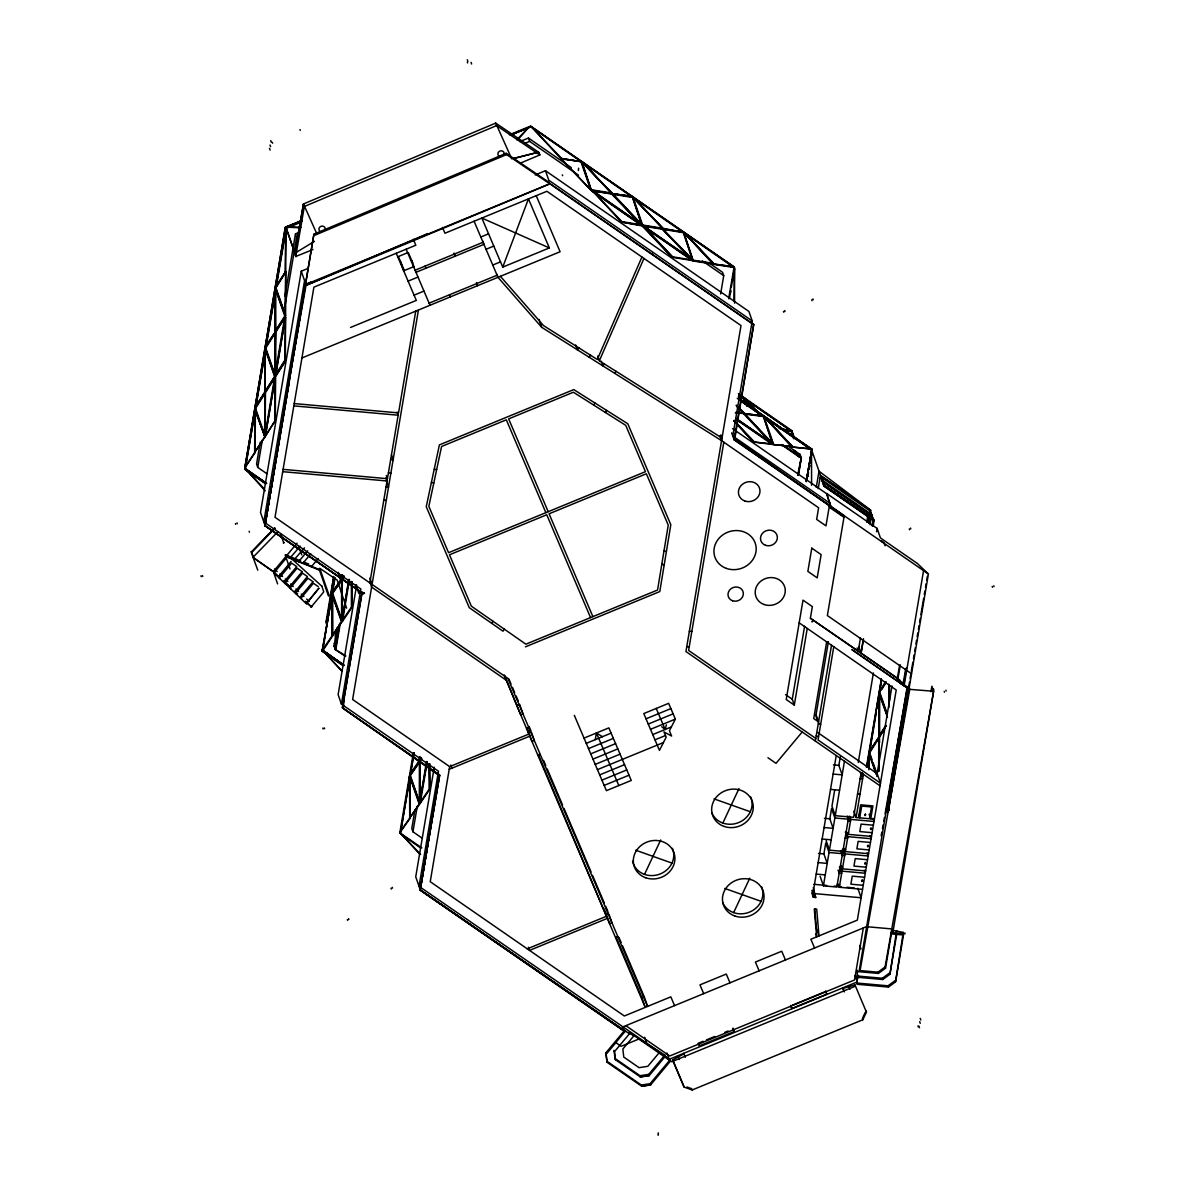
<?xml version="1.0" encoding="UTF-8"?>
<svg xmlns="http://www.w3.org/2000/svg" width="1195" height="1195" viewBox="0 0 1195 1195"><rect width="100%" height="100%" fill="white"/><g stroke="black" fill="none" stroke-linecap="round" stroke-linejoin="round"><path stroke-width="1.5" d="M254.804 409.138L254.654 452.233L265.006 436.847L254.804 409.138L265.006 436.847M301.842 220.388L285.321 227.244L244.736 467.962L255.088 452.561L255.416 409.183M275.164 420.73L275.328 377.575L275.164 420.73L265.424 436.19L264.513 436.026L265.29 392.976L255.551 408.421L265.126 436.085L265.454 392.707L275.209 377.247L265.305 435.846L264.842 392.647L274.596 377.187L275.492 377.351L275.343 420.446L244.736 467.962L244.751 469.202L265.275 483.527M265.619 348.835L275.194 376.485L264.842 391.885L265.006 348.776L265.29 392.214L254.923 407.614L264.678 392.154L265.454 349.06M274.999 375.768L284.754 360.322L285.515 317.228L285.366 360.367L275.612 375.827L274.716 375.663L275.492 332.628L275.328 375.723L265.753 348.059L275.492 332.628M274.88 331.792L275.029 288.652L275.492 331.851L265.126 347.252L275.492 331.851M274.716 420.401L274.88 377.291M275.806 373.662L285.411 316.884L275.044 332.285L275.507 375.484M275.044 331.523L275.209 288.413L285.396 316.137L275.044 331.523L284.783 316.077L275.209 288.413M275.522 371.899L275.657 332.344L285.411 316.884M275.657 331.583L275.821 288.473M284.918 315.316L285.68 272.266L275.955 287.711L285.53 315.375L275.328 287.651L285.695 271.489L275.94 286.949M285.067 271.444L285.844 228.35M285.605 316.182L285.934 227.304L244.751 469.202L265.917 483.841M335.272 632.842L335.84 648.437L335.9 631.931M340.426 622.476L336.094 648.078L335.541 632.932M336.094 648.078L336.153 633.395M868.675 768.161L868.735 753.776L869.333 757.436M868.84 769.714L868.899 753.552L871.319 758.78M878.639 771.462L878.773 737.33L879.371 742.782M878.773 736.568L878.922 693.429L879.386 736.628L869.019 752.028L879.386 736.628M878.818 771.223L878.937 737.061L885.764 726.246M886.376 725.544L878.937 736.299L879.102 693.19L886.899 713.998M879.535 742.513L879.55 737.121L883.449 730.937M879.565 736.344L879.714 693.249M888.019 812.017L887.198 811.943L888.572 809.762L888.587 804.071L889.409 804.145M888.856 707.515L888.946 684.167M889.498 700.389L889.543 686.02M857.398 970.34L856.994 984.262L888.423 987.07L895.563 981.872L903.704 933.653L903.271 932.399L891.963 930.173L892.829 932.683L933.624 691.263L908.812 689.291L908.529 687.797M342.188 665.107L322.351 651.409L322.366 650.05L343.398 665.227M286.083 556.467L285.545 556.945M310.834 606.059L310.954 606.955M311.014 606.567L311.746 606.836M322.874 650.782L322.351 651.409L322.486 650.14L343.801 665.152M322.306 649.886L343.861 665.107L322.336 650.199L332.389 594.423L332.464 636.173L322.351 651.409L322.381 650.125L342.054 671.187L322.426 650.214L343.757 665.436L322.187 650.603L335.138 577.603M806.476 480.39L811.928 449.171L806.132 481.63M831.003 508.338L831.227 507.009L734.178 439.865L753.701 324.517L550.073 183.657L306.219 284.276L310.909 282.184L306.025 285.381L284.679 405M806.685 480.524L811.928 449.171L738.271 398.204L812.002 449.35M244.751 469.202L285.321 227.244M295.135 253.937L295.957 256.805L296.121 255.82M273.132 477.612L264.887 525.77L313.926 234.16L506.187 153.289L549.416 182.626L549.849 183.881L506.62 154.558L506.187 153.289M313.926 234.16L265.006 525.725L362.07 592.75L342.397 707.485M420.177 890.111L439.715 775.047L420.117 890.185L623.805 1030.971L622.461 1027.058L866.674 926.573M876.562 531.76L877.115 528.399L826.761 493.565L831.093 508.398M861.117 653.082L863.522 638.727M866.778 767.339L881.447 679.492M286.038 227.319L245.244 468.739L266.365 483.422M260.271 442.105L256.566 464.033L257.732 467.379L266.829 473.683M284.963 295.987L295.464 233.891L298.914 232.472M257.732 467.379L262.362 439.984M284.888 306.652L296.629 237.237L295.464 233.891M264.797 436.13L284.783 316.839M265.424 436.19L275.328 377.575M275.612 375.827L285.515 317.228M308.101 268.382L301.274 271.19L260.51 512.386L265.111 525.68L361.951 592.899L342.502 707.978M327.116 625.821L325.936 622.416L333.704 576.408M326.862 621.4L333.659 577.454M334.271 577.514L326.832 621.818M322.755 650.946L334.391 578.365M342.173 575.019L342.188 578.649L332.061 592.675L334.495 578.26M345.43 656.384L335.347 649.587L334.182 646.241L337.349 627.465M335.481 648.019L339.499 624.253M335.347 649.587L339.664 624.014M344.265 576.334L342.353 579.157L341.815 620.847L348.82 579.426M348.925 579.754L341.934 621.191L351.435 607.105L351.39 581.696M342.188 579.411L332.688 593.467L342.263 621.101L342.188 579.411L332.076 593.407L341.636 621.041L342.547 621.236L349.433 579.485M356.648 585.012L338.125 694.594L341.411 704.109L438.475 771.253L419.027 886.317L659.67 1052.138L647.824 1066.313L639.056 1067.658L623.775 1057.082L622.849 1049.031L633.843 1035.871L633.41 1034.616M341.411 704.109L360.86 589.045L263.811 521.901L304.561 280.691L301.274 271.19M369.823 582.876L387.046 480.987L385.94 477.821M283.11 469.366L387.434 478.687L398.159 415.203L397.069 412.036M415.74 311.133L398.547 412.902L294.224 403.581M418.429 310.028L352.63 699.493L449.678 766.637L528.847 734.074L504.111 675.13M413.336 752.955L399.802 833.02L420.237 847.763M420.625 854.395L400.355 833.154L414.008 752.701M400.534 833.02L414.112 752.701M414.874 810.18L411.797 828.449L412.947 831.795L422.119 838.143M412.947 831.795L417.279 806.237M426.495 761.559L419.609 803.324L429.11 789.238L429.065 763.814M419.49 802.98L427.108 761.603M419.863 761.544L410.363 775.6L419.938 803.234L419.863 761.544L409.751 775.54L419.311 803.174L420.222 803.369L427.227 761.947M434.248 767.22L415.74 876.801L420.296 889.961L624.432 1030.658L420.296 889.961L624.97 1031.554L615.798 1042.533L621.146 1046.327L638.847 1039.038L671.709 1061.757L855.396 986.189L854.963 984.934L842.878 988.459L844.327 991.88M420.117 890.185L439.372 774.898L420.222 890.141M449.678 766.637L430.23 881.701L624.343 1015.989L670.828 996.854L674.563 1005.622M720.645 293.925L723.722 275.657L722.572 272.311L708.814 262.795M728.636 298.69L733.999 267.605L530.087 126.297L509.428 134.796M729.383 298.586L730.623 291.311M731.235 287.666L734.611 267.665L692.966 260.898M730.264 293.895L730.877 290.295M732.401 281.288L732.998 277.688M733.611 274.073L734.522 268.681L733.969 301.304M723.811 442.195L688.619 650.438L815.782 738.405M535.24 174.918L545.488 170.706L748.921 311.447L752.223 320.962L732.774 436.026L829.823 503.17L825.984 525.86L816.648 519.407L818.62 507.77L721.556 440.641L541.753 327.37L497.971 277.315L474.086 221.239M753.701 324.517L734.701 439.237M788.82 446.661L800.172 454.518L800.396 457.745M797.633 475.341L801.023 458.94L798.245 475.401M798.559 474.31L801.337 457.864L800.067 454.444M806.341 481.451L811.524 450.829L812.137 454.518M807.88 476.103L808.492 472.503M809.09 468.903L809.702 465.288M810.315 461.688L812.137 450.888L811.524 449.245L811.584 485.319M816.275 487.381L819.008 471.203L870.901 510.295L820.472 475.401L811.599 449.813L737.255 398.383M818.231 488.65L820.472 475.401M899.85 680.134L810.374 618.233L812.346 606.612L803.01 600.159L786.22 699.523L794.302 705.11L792.27 699.239L804.608 626.225M794.302 705.11L807.252 628.436M826.671 641.864L813.72 718.539L818.56 721.899L816.066 714.67L828.404 641.64M815.319 741.064L831.526 645.225M833.766 646.779L818.022 739.959L880.476 783.173L877.19 773.658L817.768 732.55M866.733 522.155L867.958 514.881M868.227 522.23L869.452 514.955M868.75 523.066L869.362 519.422M870.05 524.769L871.274 517.495M872.29 525.83L873.201 520.378L869.855 510.803L820.711 476.805L821.234 476.178L870.378 510.175L873.097 520.198L823.952 486.201L821.234 476.178M872.425 525.994L872.992 519.855L823.848 485.857L820.711 476.805M873.246 526.069L874.023 520.452L873.201 520.378M813.287 887.631L815.707 897.535L813.257 897.146L812.944 893.457L836.246 755.539M818.157 862.596L827.194 863.402L823.908 853.887L825.745 842.968L829.046 852.483L823.415 885.839L836.844 887.034L842.49 853.678L841.385 850.511M824.087 827.523L833.124 828.329L829.838 818.814L831.586 808.462L834.872 817.977L829.435 850.183L842.878 851.378L848.316 819.187L847.225 816.006M834.737 789.79L831.974 806.162L835.26 815.677L853.603 817.32L861.132 772.747M833.124 774.061L842.161 774.868L838.86 765.368L840.309 756.823M860.475 637.891L858.249 651.096L897.37 678.162L898.685 681.942L903.495 685.377M863.283 639.818L861.042 653.038L858.846 646.689M835.26 815.677L844.462 761.215M858.264 762.455L873.396 672.964M862.536 889.334L839.323 887.258L842.042 871.155L840.384 866.405M865.658 870.931L842.43 868.855L844.955 853.902L843.311 849.152M868.571 853.678L845.343 851.602L847.867 836.649L846.224 831.899M849.69 816.23L850.78 819.397L848.256 834.349L871.484 836.425M874.396 819.172L870.737 818.844L872.918 805.908L860.669 804.818L858.488 817.753L856.068 817.544L863.373 774.3M866.39 767.369L881.387 678.85M867.495 764.815L876.383 712.026M877.07 708.127L877.623 704.691M878.31 700.808L878.863 697.342M879.49 693.683L880.103 690.008M880.775 686.229L881.357 682.659M859.728 817.858L861.714 806.072L871.499 806.954L869.512 818.739L859.728 817.858L858.652 814.796M865.075 815.632L865.389 813.795M876.742 776.317L892.008 685.96M867.749 846.911L868.063 845.059M861.939 881.522L862.252 879.684M865.06 864.254L865.359 862.402M870.767 829.554L871.065 827.717M898.685 681.942L904.122 685.706L903.241 683.182L905.72 668.573M906.452 668.005L903.674 684.436L907.319 686.961M863.313 927.962L854.53 979.96L669.693 1056.007L625.836 1025.668M904.122 685.706L923.556 570.627M857.876 978.645L858.428 975.389M907.124 687.2L859.25 970.504L877.952 972.177L885.092 966.979L933.624 691.263L931.876 686.229L930.905 691.711M908.842 685.975L909.455 682.315M910.067 678.67L910.695 675.011M911.307 671.366L912.846 662.224M913.473 658.579L914.085 654.92M914.698 651.275L915.325 647.615M915.938 643.956L916.55 640.311M917.177 636.651L917.79 633.006M918.402 629.347L919.03 625.702M919.642 622.042L920.255 618.398M920.882 614.738L923.66 598.307M924.273 594.647L924.885 590.987M925.513 587.342L926.125 583.683M926.737 580.038L927.365 576.378M888.572 809.762L928.41 573.988L917.401 563.502L880.416 537.914L877.115 528.399M857.846 971.61L878.385 973.432L885.525 968.234L891.963 930.173M857.532 977.256L882.791 979.512L889.931 974.313L896.668 930.591M889.931 974.313L896.803 933.624M895.563 981.872L903.271 932.399M255.043 411.782L245.244 468.739L266.575 483.318M255.67 408.107L274.103 299.885M274.73 296.211L275.343 292.551M275.97 288.876L286.277 228.35L298.317 223.346M811.495 449.858L738.674 399.608M807.76 476.641L808.388 472.966M809.015 469.276L809.642 465.602M810.27 461.927L812.137 450.888M294.956 253.43L303.47 203.957L495.731 123.1L538.96 152.437L539.826 154.947L520.572 163.058M314.434 241.33L294.792 253.31L303.47 203.957L304.337 206.481L295.837 255.939L285.934 227.394L301.513 220.941M897.37 678.162L899.596 665.421M900.358 664.868L897.803 679.432L903.241 683.182M860.071 970.579L909.783 689.127L908.633 685.781M881.163 835.828L881.805 832.168M882.463 828.523L883.105 824.864M883.762 821.204L884.405 817.544M885.047 813.885L907.393 687.752M887.198 811.943L908.962 689.052L851.841 649.542L908.947 689.142M595.23 739.66L596.439 732.983L602.459 736.688M734.477 439.835L736.06 428.9M829.27 506.486L830.047 503.08M661.731 726.739L665.167 729.473L666.377 724.827M310.879 606.403L311.641 606.672M830.137 506.008L829.674 507.412L843.984 517.315M323.696 591.659L321.649 585.774M502.751 267.112L528.459 198.878L549.356 247.933L502.751 267.112L481.854 218.043L549.356 247.933M305.561 601.772L311.342 606.791L323.516 592.212M641.924 257.03L597.291 359.486L543.516 325.608L500.406 276.314M720.899 434.875L722.004 438.042L599.352 360.785L643.956 258.434M660.686 839.951L644.523 874.381M811.599 449.813L812.062 450.306M722.841 823.041L738.988 788.61M733.64 912.621L749.773 878.191M865.285 1012.374L862.417 1018.499L862.85 1019.753L692.189 1089.974L684.123 1087.106L672.651 1059.935L683.854 1053.885M862.85 1019.753L866.435 1012.105L866.002 1010.851M322.336 651.514L322.964 650.244M675.354 719.106L669.394 730.817L671.62 736.045L663.942 731.938L666.168 737.166L659.461 750.355L643.791 713.564L668.647 703.332L675.354 719.106L650.498 729.323M593.721 405.105L594.946 402.999M605.387 412.484L606.627 410.378M491.698 623.342L492.967 621.251M504.26 629.123L502.99 631.199L469.262 607.687L426.242 506.695L439.401 444.884L573.764 389.6L627.808 423.777L670.813 524.754L659.789 591.57L525.427 646.853M289.548 556.87L321.769 586.133M274.716 375.663L265.141 348.014L274.865 332.568M264.842 391.885L274.581 376.44L265.006 348.776M264.513 436.026L254.938 408.361L264.678 392.916M275.014 376.53L285.366 361.144L275.627 376.574L274.581 376.44M326.25 621.355L328.072 618.457M328.072 619.593L326.862 622.535M885.077 682.39L879.834 691.726M887.019 714.894L879.236 692.428L886.048 681.613M881.791 689.395L885.689 683.211M878.937 736.299L885.764 725.484M876.219 773.524L869.034 752.775L878.773 737.33M872.036 759.751L869.646 752.835L877.444 740.482M887.287 811.42L888.363 809.732L887.855 808.253M887.81 812.002L889.185 809.822L887.975 807.506M257.776 570.179L253.176 557.632M358.858 593.571L355.856 584.967M332.061 592.675L341.561 578.589L341.561 574.959M342.353 574.765L341.74 578.335L343.637 575.512M341.815 620.847L341.74 579.097L343.637 576.274M322.336 650.199L331.851 636.128L331.941 594.184L342.128 621.863L332.016 635.86L341.516 621.803L331.941 594.184M361.323 592.854L362.07 592.75L361.114 592.795M342.547 621.236L352.062 607.165L352.017 581.741M419.415 756.838L419.236 760.722L409.736 774.793L419.863 760.767L419.848 757.137M421.312 757.645L419.415 760.468L420.028 756.898M419.311 803.174L419.415 761.23L421.312 758.407M420.102 803.04L420.028 761.275L421.94 758.466M409.526 818.246L400.011 832.332L410.139 818.306L410.243 776.362L409.452 776.496L410.139 818.306M409.691 817.992L419.191 803.936L409.616 776.302L409.691 817.992L419.803 803.996L410.243 776.362M439.222 775.51L439.148 774.375M420.222 803.369L429.737 789.297L429.856 763.665M589.165 357.245L590.614 355.273M604.371 363.937L602.878 365.879L601.234 361.114M614.574 373.243L616.052 371.301M561.067 157.889L531.566 126.954L560.679 158.352L580.591 161.609M561.202 158.905L590.674 189.826L561.202 158.905L581.487 161.683L560.679 158.352M427.616 233.608L306.025 285.381L550.118 183.776M582.144 162.132L611.616 193.052L582.144 162.132L591.331 190.274L611.228 193.515M297.017 543.187L273.326 571.568L273.819 572.988L286.247 558.095L285.5 555.227M591.839 190.812L612.139 193.605L641.267 225.004L591.839 190.812L611.75 194.068L641.267 225.004M713.042 263.946L683.958 232.562L713.43 263.483L693.145 260.704L683.301 232.129L621.46 222.091L592.347 190.677L641.775 224.869L621.848 221.628L592.347 190.677M300.229 546.145L289.922 558.08M291.102 561.456L278.51 576.587M304.501 547.818L294.149 559.738M301.812 554.883L298.511 546.399M298.571 561.71L307.638 550.85M284.186 581.636L296.629 566.744M285.351 583.713L284.694 583.115L297.122 568.163L301.962 571.524M302.843 563.383L310.775 553.882M611.586 193.575L631.901 196.353L611.586 193.575L582.473 162.161L611.974 193.112M639.026 222.345L612.497 193.665L632.394 196.906L642.238 225.482M289.623 586.67L302.051 571.778M290.788 588.747L290.131 588.134L302.544 573.197L307.399 576.558L295.046 591.704M311.372 566.744L318.169 558.603M296.211 593.781L295.553 593.168L307.981 578.231L312.821 581.592M641.581 225.033L632.394 196.906M633.051 197.354L662.523 228.26L633.051 197.354L642.626 225.018L641.879 225.9L622.371 222.18M300.483 596.723L312.911 581.845M301.648 598.814L300.991 598.202L313.404 583.265L318.258 586.625M683.301 232.129L692.488 260.256L663.016 229.35L692.891 259.778L692.278 260.555L672.367 257.313L643.254 225.9L692.682 260.092L672.755 256.835L643.254 225.9M662.881 228.32L633.38 197.384L662.881 228.32L682.405 232.039M662.657 229.291L692.174 260.226L642.746 226.034L662.657 229.291L692.174 260.226M346.61 608.15L337.199 580.113L319.722 568.252L329.222 595.693M652.5 253.534L651.663 253.923M336.109 648.885L334.182 646.241M336.467 650.185L345.818 655.906M693.145 260.704L683.958 232.562M713.4 264.005L733.7 266.784L713.4 264.005L684.287 232.592L713.788 263.542M744.455 403.029L743.051 397.382L739.675 396.83M745.426 403.701L744.022 398.055L759.079 413.829M439.162 775.585L342.457 707.843M762.425 415.92L743.663 413.47L736.269 405.598M735.313 412.858L744.231 413.5L772.866 443.629L772.299 444.435L753.537 441.986L733.82 421.028M791.852 446.99L763.949 416.443L792.24 446.512L773.12 444.54L763.306 415.994L772.478 444.092L744.575 413.545M401.161 833.826L420.013 854.485M753.194 441.941L733.909 420.535M753.537 441.986L772.687 443.957L736.225 418.743M735.717 418.877L772.567 443.629L736.12 418.399M773.12 444.54L792.24 446.512M790.403 430.573L778.931 428.168M793.555 438.296L791.553 430.932L780.171 428.9M792.195 447.035L811.345 449.021L792.195 447.035L764.247 416.443L792.584 446.557M781.724 444.854L799.634 457.252L793.42 449.843M800.127 457.297L799.574 454.1M822.802 480.704L822.279 481.331L871.633 515.852M823.848 485.857L824.371 485.23L873.515 519.227L872.992 519.855M871.424 515.329L871.887 514.537M802.203 731.982L776.033 763.336L767.952 757.749M665.271 1056.35L670.559 1060.966L650.543 1084.94L641.775 1086.285L607.09 1062.295L605.731 1052.989L624.582 1030.419L629.436 1033.78L614.514 1051.63L615.44 1059.696L640.415 1076.964L649.184 1075.62L665.271 1056.35L664.838 1055.095L628.988 1032.51L629.436 1033.78M607.09 1062.295L606.179 1054.244L615.843 1042.652M614.514 1051.63L614.081 1050.375L615.007 1058.441L639.982 1075.709L648.751 1074.365L664.838 1055.095M606.657 1061.041L641.327 1085.03L650.11 1083.686L670.126 1059.711M812.555 621.221L812.017 621.923L812.436 621.146M578.918 347.909L577.29 349.762L575.646 344.996M278.704 576.408L273.237 571.315M285.68 556.422L319.453 569.492M516.808 139.845L529.251 126.819L518.286 139.068M283.424 543.098L284.051 542.56M311.342 606.791L310.924 605.985M274.716 527.996L251.547 551.866L253.28 557.004L277.867 531.79M251.667 552.195L274.835 528.324M251.592 552.135L274.82 528.324M857.099 976.001L882.358 978.257L889.498 973.059M856.561 983.007L887.99 985.815L895.115 980.617M304.337 206.481L496.597 125.609L539.826 154.947M314.36 235.415L506.62 154.558M539.453 154.693L538.392 152.183L513.521 158.412M511.43 134.766L530.341 126.909M511.355 134.557L531.043 126.461M301.095 227.349L286.591 226.662L302.066 220.911M512.521 134.333L529.475 127.357M519.825 141.578L528.459 138.023L571.255 167.629M524.441 143.519L529.624 141.383L578.529 175.217M397.726 256.776L407.629 252.713M480.808 237.013L488.576 233.817M413.589 266.724L403.686 270.802L400.4 261.287M415.083 270.234L483.049 242.271M415.98 272.326L483.945 244.377L482.84 241.196M408.092 281.139L417.996 277.061M486.021 249.277L493.789 246.08M414.067 295.15L423.971 291.072M492.743 265.051L500.511 261.854M350.508 327.475L416.308 300.408L396.232 253.28M429.11 303.171L497.075 275.209M301.932 357.962L560.096 251.742L536.226 195.681M753.642 324.682L550.088 183.94M517.345 705.289L519.676 704.318L522.962 713.833L520.632 714.789L504.589 675.354M526.607 728.816L528.937 727.86M531.566 732.535L534.299 740.467L531.969 741.423L528.683 731.908L531.013 730.952L529.131 726.545M449.23 769.296L529.743 736.165L526.651 727.725M537.944 755.449L540.274 754.478M584.011 738.107L608.867 727.874L631.259 780.44L606.403 790.657L574.317 715.327M586.252 743.365L611.108 733.132M646.032 718.822L670.888 708.59M588.493 748.608L613.349 738.39M648.258 724.065L673.114 713.848M590.733 753.866L615.589 743.648M592.974 759.124L617.83 748.906M652.739 734.581L671.381 726.918M595.215 764.382L620.071 754.15M654.98 739.839L665.466 735.522M597.44 769.64L663.434 742.543M599.681 774.898L624.537 764.666M601.921 780.156L626.778 769.924M604.162 785.414L629.018 775.182M609.166 914.758L611.915 922.674L609.584 923.63L606.298 914.13L608.628 913.159M527.294 948.845L606.448 916.281L529.743 736.165M538.303 754.478L607.344 918.372L529.534 950.398L528.429 947.232M615.559 937.657L617.89 936.686M607.344 918.372L645.255 1007.385L641.969 997.87L644.299 996.914L622.565 945.887M703.123 1041.263L698.119 1043.31L699.239 1045.939L734.193 1031.569L732.998 1028.103M706.439 1039.889L714.759 1036.468M724.753 1032.361L728.084 1030.986M792.404 1005.174L825.685 991.477L826.806 994.106L791.852 1008.49L790.731 1005.861M665.092 1056.544L669.125 1059.338L857.323 981.902L855.127 975.553M312.985 249.531L296.016 256.372L286.277 228.35M361.682 594.064L364.415 593.288L361.697 594.02M305.591 284.126L311.596 282.647M513.611 158.606L538.392 152.183M640.266 1076.874L649.303 1075.485M641.625 1086.195L650.663 1084.806M286.815 227.184L299.512 227.797M689.351 631.304L691.815 631.498M686.752 646.629L689.231 646.839M293.836 405.882L398.159 415.203M255.252 409.422L255.088 452.561M390.675 459.522L393.14 459.746L391.497 454.981M870.065 511.311L874.143 520.781L873.321 520.706M871.573 515.672L872.455 515.926M388.405 472.936L390.87 473.16M282.722 471.666L387.046 480.987M386.075 486.738L388.539 486.962L386.343 480.614M383.804 500.152L386.269 500.376M833.438 764.875L838.86 765.368M860.116 778.707L862.581 778.931L860.385 772.582M830.525 789.402L839.562 790.209M857.532 794.048L859.997 794.257M888.363 809.732L889.185 809.822M864.702 814.736L865.837 814.841M834.872 817.977L848.316 819.187M850.78 819.397L874.008 821.473L872.918 818.306M824.401 818.336L829.838 818.814M848.032 820.905L850.496 821.129L848.838 816.364M873.381 825.207L861.042 824.117L859.788 831.586L872.111 832.691M429.901 789.029L429.244 763.605M870.378 828.658L871.514 828.762M846.075 832.407L848.555 832.631M847.867 836.649L871.095 838.726L869.99 835.559M845.104 838.158L847.569 838.382L845.373 832.034M870.468 842.46L858.13 841.37L856.875 848.838L869.198 849.944M822.145 839.024L831.182 839.831M867.361 846.015L868.511 846.12M843.162 849.66L845.627 849.884M829.046 852.483L842.49 853.678M844.955 853.902L868.182 855.978L867.077 852.812M818.485 853.409L823.908 853.887M867.54 859.713L855.217 858.607L853.962 866.091L866.285 867.197M864.672 863.358L865.807 863.462M840.249 866.913L842.714 867.122M842.042 871.155L865.27 873.231L864.164 870.065M864.582 877.249L852.259 876.159L850.9 884.195L863.223 885.301M816.215 874.098L825.252 874.904M861.565 880.625L862.7 880.73M837.232 884.733L839.712 884.957M813.914 884.33L826.716 885.465M834.035 886.122L841.355 886.78M846.852 887.273L854.171 887.93M815.378 893.681L861.117 897.759L857.831 888.258M867.689 926.782L891.515 928.903M903.704 933.653L891.395 932.563L891.156 933.893L903.48 934.998M736.912 412.051L743.708 412.947L737.166 406.883M735.702 412.38L763.306 415.994M744.186 414.023L762.903 416.457M591.719 189.796L611.616 193.052M612.109 194.128L632.006 197.369M642.626 225.018L662.523 228.26M663.016 229.35L682.913 232.592M693.533 260.226L713.43 263.483M738.898 395.993L742.289 396.561L738.405 396.456M739.272 397.293L742.663 397.845M784.398 430.29L791.165 431.395M319.409 570.149L285.963 556.541L285.411 554.973L288.04 555.944M664.002 550.88L666.407 551.463M661.791 564.309L664.196 564.876M434.248 469.112L436.623 469.725M431.395 482.466L433.785 483.079M635.725 850.228L671.978 863.089M714.027 798.872L750.311 811.749M724.812 888.453L761.095 901.329M686.901 1087.002L691.741 1088.72L692.189 1089.974M285.366 554.838L300.752 560.903M303.724 562.053L308.728 564.01M360.696 591.794L364.37 593.168M364.415 593.288L359.8 591.331M734.925 440.133L734.298 439.715L928.41 573.988M830.764 507.516L844.193 516.748M810.374 618.233L858.249 651.096L857.144 647.929M264.961 525.695L289.444 381.085M702.331 260.854L723.722 275.657M592.227 190.349L641.655 224.54M692.562 259.748L643.134 225.556L642.537 226.348L672.008 257.254L642.925 225.87M591.943 191.155L641.371 225.347L641.984 224.57L612.497 193.665M642.85 226.363L692.278 260.555M752.223 320.962L548.774 180.221L545.488 170.706M738.346 393.633L791.926 430.693M739.137 394.918L742.289 397.352L738.719 394.888M783.606 445.421L800.038 456.774M782.845 445.078L801.337 457.864M735.836 419.206L772.299 444.435M820.069 477.701L823.101 479.792M871.947 514.701L822.743 480.539L822.22 481.167L871.364 515.164M824.475 485.573L873.635 519.571M732.595 428.676L826.537 493.654L830.988 506.516M911.546 673.786L827.373 615.559L844.238 515.762L734.865 439.013M799.171 622.849L896.22 689.993L857.338 920.12L810.852 939.255L814.587 948.008M785.533 694.579L792.27 699.239M818.366 723.065L820.606 724.618M816.26 735.522L818.5 737.076M880.028 785.817L685.93 651.544L741.005 325.563L546.907 191.29L444.958 233.234L442.479 227.394M505.769 679.88L371.615 587.089L369.972 582.323M264.842 525.636L361.682 592.63M296.539 566.49L291.685 563.129L279.257 578.021L306.697 604.028M253.504 557.856L272.998 571.344M274.79 573.854L279.914 578.679M343.816 665.51L322.187 650.558M439.551 775.122L342.562 707.903L439.357 774.987M400.355 833.154L421.85 847.897M659.715 1052.825L662.403 1054.677M245.363 468.634L266.545 483.348M628.988 1032.51L633.843 1035.871M253.415 557.602L272.729 571.315M284.022 581.382L289.459 586.416M283.648 581.069L289.578 586.566M294.508 591.137L297.54 593.9M305.502 601.294L310.939 606.358M274.491 569.014L277.165 571.509M279.839 574.018L282.528 576.513M285.202 579.022L287.875 581.517M290.549 584.026L293.223 586.521M295.897 589.03L298.571 591.525M301.245 594.034L303.918 596.529M306.607 599.039L309.281 601.533M759.587 413.888L744.515 398.084L759.273 414.456M794.735 450.754L800.516 456.819M743.634 398.518L756.166 411.663M797.125 454.608L799.634 457.252M736.329 405.105L744.052 412.992M743.843 413.963L772.179 444.092M734.223 420.55L753.94 441.508M264.394 489.039L245.916 469.396L265.23 490.816M496.493 124.803L511.744 158.86M303.47 203.957L316.75 233.623M885.107 545.771L883.777 542.47L881.507 540.902L881.791 541.738M854.963 984.934L866.435 1012.105M848.704 986.069L850.048 989.251M842.744 987.906L844.133 991.178M785.459 959.988L781.724 951.235L755.404 962.065L759.139 970.818M476.685 283.588L477.582 285.695L476.476 282.528M656.219 708.441L665.167 729.473M454.205 254.132L455.101 256.238L454.01 253.071M548.191 511.699L508.652 418.877L573.376 392.229L625.732 425.345L645.464 471.681L448.573 552.688L428.841 506.351L441.582 446.467L506.321 419.833L545.861 512.655M592.884 616.635L549.073 513.805L646.361 473.773L668.244 525.158L657.549 590.031L525.875 644.195L471.353 606.164L449.469 554.794L546.757 514.761L590.554 617.591M449.499 294.777L450.395 296.883M425.091 266.112L425.988 268.218M413.351 239.373L415.845 245.214L313.897 287.144L275.014 517.286L507.845 678.357L647.585 1006.429L644.299 996.914M730.011 982.813L726.276 974.044L699.956 984.874L703.691 993.643M408.346 252.638L412.693 262.825M406.136 249.202L430.006 305.263M733.073 1028.94L734.193 1031.569M398.413 256.611L404.179 270.145M596.439 732.983L618.831 785.548M683.719 1053.333L685.318 1057.306M678.028 1056.275L679.387 1059.457M672.651 1059.935L684.123 1087.106M508.876 678.984L511.042 684.048M512.476 687.424L514.627 692.502M516.076 695.878L518.227 700.942M543.561 760.423L545.756 765.562M547.22 768.997L562.561 805.042M564.025 808.477L591.077 871.977M592.541 875.412L604.237 902.867M605.701 906.303L607.896 911.441M618.935 937.388L621.116 942.482M527.01 727.979L528.683 731.908M604.058 908.872L606.298 914.13M615.888 936.641L641.969 997.87M993.762 585.789L994.046 586.625M992.194 586.431L992.477 587.268M910.5 528.041L910.799 528.892M909.29 528.937L909.574 529.773M812.914 298.929L813.212 299.781M811.704 299.825L811.988 300.662M945.872 690.172L946.156 691.024M944.214 691.397L944.498 692.234M933.564 689.082L933.848 689.918M784.712 310.536L785.01 311.372M783.502 311.432L783.786 312.268M791.822 430.618L794.287 437.504M794.346 438.535L791.434 431.858L793.824 438.759M791.553 430.932L793.853 437.549M880.446 694.205L887.034 713.221M879.102 693.19L887.482 717.388M763.949 416.443L773.524 444.077M873.246 763.202L876.234 771.851M872.514 762.246L876.099 772.612M868.899 753.552L876.084 774.285M744.022 398.055L746.89 406.33M743.051 397.382L745.351 404M862.043 772.448L863.149 775.63M869.138 814.228L870.737 818.844M731.669 432.859L734.178 439.865M904.854 932.951L905.138 933.788M853.872 811.196L856.068 817.544M720.615 436.922L721.705 440.089M719.913 435.876L721.556 440.641M815.617 715.148L817.813 721.481M920.225 1018.394L920.807 1020.067M919.672 1021.635L920.255 1023.308M918.925 1026.057L919.508 1027.745M917.909 1025.997L918.208 1026.834M844.238 848.435L845.343 851.602M885.092 966.979L885.525 968.234M842.46 849.286L844.656 855.62L842.191 855.411L840.548 850.646M887.99 985.815L888.423 987.07M882.358 978.257L882.791 979.512M841.325 865.688L842.43 868.855M877.952 972.177L878.385 973.432M839.458 867.107L841.653 873.455L839.189 873.231L838.083 870.065M826.133 840.668L829.435 850.183M859.788 945.469L861.012 948.994M838.218 884.076L839.323 887.258M581.487 161.683L591.331 190.274M581.099 162.161L590.674 189.826M578.47 168.196L578.768 169.033M578.216 169.75L578.499 170.586M820.114 876.323L823.415 885.839M813.093 889.976L815.707 897.535M811.898 890.439L812.944 893.457M811.793 892.904L813.257 897.146M562.322 174.843L562.621 175.68M815.632 933.833L816.678 936.85L814.288 909.066L816.693 909.066L819.008 935.894L816.394 928.351L814.706 908.663M825.745 991.043L826.806 994.106M528.459 138.023L529.624 141.383M597.709 356.035L599.352 360.785M495.731 123.1L496.597 125.609M471.039 62.334L471.622 64.007M467.305 59.75L467.887 61.423M467.335 62.14L467.618 62.976M790.791 1005.413L791.852 1008.49M539.005 319.438L541.753 327.37M496.866 274.133L497.971 277.315M411.797 260.719L414.336 267.575M666.929 1052.989L669.125 1059.338M666.422 1057.142L666.855 1058.411M644.732 1037.245L646.54 1042.473M648.751 1074.365L649.184 1075.62M650.11 1083.686L650.543 1084.94M639.982 1075.709L640.415 1076.964M658.176 1132.86L658.46 1133.697M641.327 1085.03L641.775 1086.285M657.907 1134.414L658.206 1135.25M299.975 129.553L300.274 130.389M615.007 1058.441L615.44 1059.696M605.731 1052.989L606.179 1054.244M272.355 142.354L272.639 143.191M270.742 140.622L271.325 142.295M386.329 475.52L387.434 478.687M270.04 145.028L270.608 146.701M269.487 148.389L270.07 150.062M450.829 765.009L451.919 768.191M369.867 578.081L372.063 584.43M338.319 572.345L341.292 580.919M338.065 572.644L341.038 581.233M319.14 569.164L328.446 596.006M334.047 643.254L335.84 648.437M334.286 645.659L335.451 649.662M344.085 698.209L343.368 708.471M280.661 534.001L283.708 542.814M286.337 558.349L290.026 568.999M392.229 887.317L392.513 888.154M391.004 888.214L391.303 889.05M273.506 571.001L274.163 572.928M273.909 573.241L277.599 583.892M324.308 727.874L324.607 728.711M322.814 728.113L323.098 728.95M249.128 531.297L249.426 532.134M251.055 551.507L253.086 557.378M237.013 522.902L237.297 523.739M235.445 523.559L235.729 524.396M348.582 918.656L348.865 919.493M347.357 919.538L347.64 920.389M202.448 575.587L202.747 576.423M200.954 575.826L201.238 576.662M624.582 1030.419L624.97 1031.554M813.227 891.634L813.511 894.921M734.522 268.681L734.581 303.171M352.196 583.339L352.226 606.896L351.569 581.472M341.74 574.705L341.74 578.335M341.561 579.351L341.636 621.041M332.554 594.229L332.628 635.919M499.092 156.082A3.152 2.853 -19.1 0 1 498.42 152.273A3.152 2.853 -19.1 0 1 502.512 151.093A3.152 2.853 -19.1 0 1 503.887 154.693M319.543 230.844A3.152 2.853 -19.1 0 1 321.694 226.139A3.152 2.853 -19.1 0 1 324.906 229.978M761.514 886.6A21.002 19.03 -19.1 0 1 749.564 912.099A21.002 19.03 -19.1 0 1 722.676 902.569M750.714 797.02A21.002 19.03 -19.1 0 1 738.764 822.533A21.002 19.03 -19.1 0 1 711.876 812.988M672.382 848.36A21.002 19.03 -19.1 0 1 658.714 874.501A21.002 19.03 -19.1 0 1 632.558 861.162M811.793 548.146L807.865 571.404L817.201 577.857L821.129 554.614L811.793 548.146M530.759 126.267L734.387 267.127L530.759 126.267M318.841 588.298L306.488 603.445L318.841 588.298M790.687 430.588L743.843 398.174L790.687 430.588M765.487 545.308A8.544 7.753 -19.1 0 0 777.347 536.674A8.544 7.753 -19.1 0 0 763.949 531.924A8.544 7.753 -19.1 0 0 765.487 545.308M744.814 501.004A10.889 9.874 -19.1 0 0 759.93 489.995A10.889 9.874 -19.1 0 0 742.857 483.945A10.889 9.874 -19.1 0 0 744.814 501.004M764.128 604.521A15.191 13.757 -19.1 0 0 785.19 589.195A15.191 13.757 -19.1 0 0 761.394 580.74A15.191 13.757 -19.1 0 0 764.128 604.521M726.47 568.432A21.346 19.344 -19.1 0 0 756.077 546.877A21.346 19.344 -19.1 0 0 722.646 535.001A21.346 19.344 -19.1 0 0 726.47 568.432M732.55 600.771A7.768 7.036 -19.1 0 0 743.32 592.929A7.768 7.036 -19.1 0 0 731.146 588.612A7.768 7.036 -19.1 0 0 732.55 600.771M645.673 877.742A21.002 19.03 -19.1 0 0 674.816 856.516A21.002 19.03 -19.1 0 0 641.894 844.85A21.002 19.03 -19.1 0 0 645.673 877.742M724.006 826.402A21.002 19.03 -19.1 0 0 753.149 805.176A21.002 19.03 -19.1 0 0 720.226 793.51A21.002 19.03 -19.1 0 0 724.006 826.402M734.805 915.982A21.002 19.03 -19.1 0 0 763.949 894.756A21.002 19.03 -19.1 0 0 731.026 883.09A21.002 19.03 -19.1 0 0 734.805 915.982"/></g></svg>
